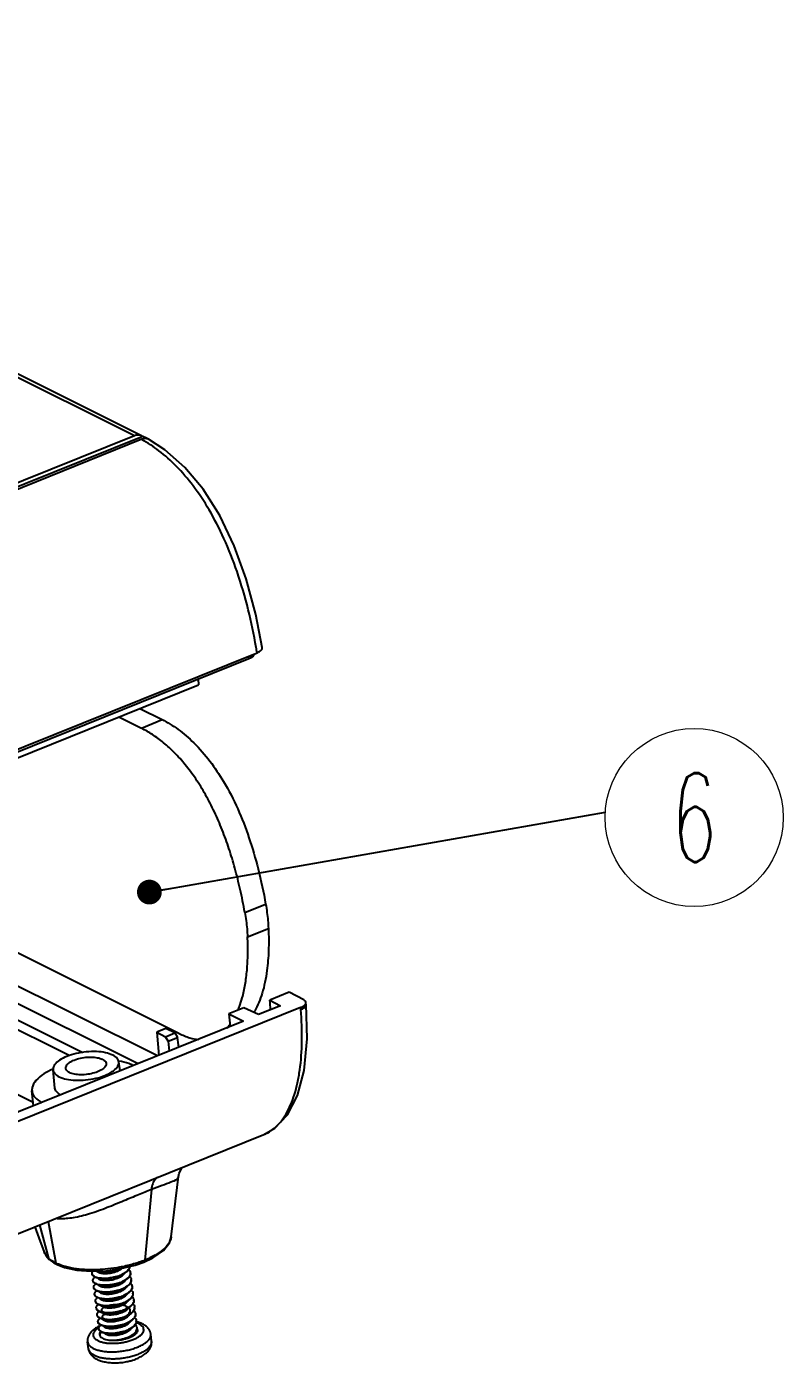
# Model space of a CAD drawing. Header units: millimetres. Extents: x 2099 to 2627, y -288 to 79.
# Drawn here: x 2316.8 to 2376.3, y -233.4 to -128.3 of the extents above; entities that cross this region are included whole.
import ezdxf
from ezdxf.enums import TextEntityAlignment as Align

# ---------------------------------------------------------------- set-up
doc = ezdxf.new("R2010")
doc.units = ezdxf.units.MM
doc.layers.add('02___PRT_ALL_AXES', color=7, linetype='Continuous')
doc.layers.add('06___PRT_ALL_SURFS', color=7, linetype='Continuous')
doc.layers.add('from', color=7, linetype='Continuous', lineweight=13)
doc.styles.add('BOM', font='txt.shx', dxfattribs={"bigfont": 'gbcbig.shx'})
doc.styles.get("Standard").update_dxf_attribs({"font": 'txt', "bigfont": 'gbcbig.shx'})
doc.dimstyles.new('ISO', dxfattribs={"dimscale": 0.6, "dimtxt": 2.5, "dimasz": 2.5, "dimexe": 1.25, "dimexo": 0.625, "dimtad": 0, "dimdsep": 46, "dimtxsty": 'Standard', "dimblk": 'OPEN', "dimcen": 0, "dimclrd": 4, "dimclre": 4, "dimadec": 0, "dimazin": 0, "dimtfac": 1, "dimtofl": 0, "dimtmove": 0, "dimatfit": 3, "dimfxl": 1, "dimarcsym": 0})

# ---------------------------------------------------------------- blocks, each defined once
blk = doc.blocks.new('_Open')
at = {"color": 0, "linetype": 'ByBlock', "lineweight": -2}
for p, q in [((-1, 0.167), (0, 0)), ((-1, -0.167), (0, 0)), ((0, 0), (-1, 0))]:
    blk.add_line(p, q, dxfattribs=at)
blk = doc.blocks.new('yx_bom3')
at = {"layer": 'from'}
blk.add_circle((0, 0), 1, dxfattribs=at)
at = {"layer": 'from', "color": 4, "style": 'BOM', "width": 0.6}
blk.add_attdef('ITEM', text='', height=1, dxfattribs=at).set_placement((0, 0), align=Align.MIDDLE)

msp = doc.modelspace()

# ---------------------------------------------------------------- linework, layer by layer
at = {"color": 7, "linetype": 'Continuous'}
for p, q in [((2325.911, -160.482), (2261.323, -128.306)), ((2327.699, -161.56), (2326.404, -160.733)), ((2270.974, -203.28), (2334.946, -177.52)), ((2270.724, -203.579), (2334.313, -177.973)), ((2334.313, -177.973), (2334.299, -177.781)), ((2330.314, -179.583), (2330.337, -180.051)), ((2270.267, -204.24), (2330.337, -180.051)), ((2324.09, -182.567), (2325.867, -183.452)), ((2325.743, -181.901), (2327.483, -182.768)), ((2325.867, -183.452), (2327.483, -182.768)), ((2328.797, -207.438), (2299.084, -192.636)), ((2294.679, -194.41), (2325.61, -209.819)), ((2327.132, -209.206), (2296.2, -193.797)), ((2333.984, -197.928), (2335.624, -197.283)), ((2334.201, -199.837), (2335.842, -199.198)), ((2337.478, -204.21), (2335.956, -204.822)), ((2335.956, -204.822), (2336.79, -205.266)), ((2338.613, -204.801), (2337.478, -204.21)), ((2338.37, -205.409), (2274.397, -231.17)), ((2313.743, -205.205), (2321.244, -208.942)), ((2313.87, -206.01), (2320.232, -209.18)), ((2333.913, -205.438), (2332.738, -205.911)), ((2332.738, -205.911), (2332.833, -206.911)), ((2332.738, -205.911), (2333.889, -206.485)), ((2335.048, -205.968), (2333.913, -205.438)), ((2336.79, -205.266), (2335.048, -205.968)), ((2338.882, -207.88), (2338.799, -205.147)), ((2338.799, -205.147), (2338.799, -205.147)), ((2333.889, -206.485), (2273.589, -230.767)), ((2327.789, -207.061), (2327.06, -207.355)), ((2328.48, -207.405), (2327.789, -207.061)), ((2327.06, -207.355), (2327.233, -209.166)), ((2327.06, -207.355), (2327.751, -207.699)), ((2327.751, -207.699), (2328.48, -207.405)), ((2327.954, -208.058), (2327.751, -207.699)), ((2327.954, -208.058), (2328.692, -207.761)), ((2327.954, -208.058), (2328.041, -208.84)), ((2328.48, -207.405), (2328.692, -207.761)), ((2309.976, -209.176), (2317.346, -212.848)), ((2324.18, -210.395), (2324.078, -209.674)), ((2319.065, -211.749), (2318.917, -210.304)), ((2317.375, -213.135), (2317.255, -211.963)), ((2335.475, -215.398), (2335.48, -215.396)), ((2328.204, -223.441), (2328.779, -218.686)), ((2326.649, -219.721), (2326.115, -225.27)), ((2317.837, -222.501), (2318.559, -225.122)), ((2318.524, -222.224), (2319.13, -225.496)), ((2328.204, -223.441), (2328.203, -223.452)), ((2318.228, -224.651), (2318.227, -224.648)), ((2318.228, -224.651), (2318.368, -224.924)), ((2318.368, -224.924), (2318.619, -225.213)), ((2318.619, -225.213), (2318.559, -225.122)), ((2318.619, -225.214), (2318.619, -225.213)), ((2318.619, -225.214), (2318.695, -225.279)), ((2318.695, -225.279), (2318.965, -225.471)), ((2318.965, -225.471), (2319.229, -225.615)), ((2319.229, -225.615), (2319.228, -225.614)), ((2326.05, -225.412), (2326.051, -225.412)), ((2324.316, -226.422), (2324.139, -226.498)), ((2324.382, -226.962), (2324.205, -227.039)), ((2324.448, -227.503), (2324.271, -227.579)), ((2324.514, -228.043), (2324.337, -228.119)), ((2324.58, -228.583), (2324.403, -228.66)), ((2324.278, -229.275), (2324.1, -229.337)), ((2324.712, -229.664), (2324.535, -229.741)), ((2324.778, -230.205), (2324.601, -230.281)), ((2324.844, -230.745), (2324.667, -230.822)), ((2321.696, -232.23), (2321.696, -232.23)), ((2326.659, -231.624), (2326.659, -231.624)), ((2324.863, -233.213), (2324.883, -233.208)), ((2324.863, -233.213), (2324.863, -233.213)), ((2324.881, -233.208), (2324.883, -233.208)), ((2324.882, -233.208), (2324.881, -233.208)), ((2325.196, -233.12), (2325.197, -233.12))]:
    msp.add_line(p, q, dxfattribs=at)
for points in [[(2335.361, -177.105), (2334.856, -174.514), (2334.104, -171.718), (2333.153, -169.106), (2332.01, -166.733), (2330.701, -164.666), (2329.268, -162.949), (2327.699, -161.56)], [(2335.48, -215.396), (2336.353, -214.896), (2337.351, -213.832), (2338.117, -212.334), (2338.641, -210.366), (2338.882, -207.88)], [(2328.779, -218.685), (2328.838, -218.416), (2329.029, -218.028), (2329.072, -217.977)], [(2317.47, -222.649), (2317.807, -223.52), (2318.227, -224.648)], [(2326.05, -225.412), (2326.769, -225.072), (2327.586, -224.499), (2328.063, -223.894), (2328.203, -223.453)], [(2319.228, -225.614), (2319.82, -225.844), (2320.796, -226.056), (2321.902, -226.142), (2323.075, -226.099), (2324.249, -225.934), (2325.36, -225.657), (2326.051, -225.412)], [(2323.882, -226.032), (2324.006, -225.983), (2324.066, -225.96)]]:
    msp.add_lwpolyline(points, dxfattribs=at)
for centre, radius, start, end in [((2312.703, -206.781), 23.336, 2.91898, 4.81403), ((2338.617, -205.026), 0.17, 358.18002, 6.53173), ((2327.11, -202.975), 6.873, 337.30606, 337.634), ((2326.782, -202.842), 7.226, 337.64939, 339.92311), ((2330.591, -203.262), 4.815, 328.19661, 329.10436), ((2310.051, -207.963), 28.433, 4.8213, 5.15217), ((2329.923, -204.573), 3.625, 317.79038, 321.45889), ((2329.774, -204.453), 3.816, 321.43056, 321.69512), ((2329.696, -204.391), 3.916, 321.70064, 323.22088), ((1955.431, -260.963), 377.033, 7.99321, 8.1119), ((2331.718, -201.575), 6.551, 243.51854, 243.70681), ((2319.348, -210.249), 0.434, 179.57661, 187.25921), ((2322.969, -215.969), 6.447, 79.98617, 80.2675), ((2319.774, -223.791), 1.802, 227.61163, 230.83191), ((2319.907, -223.628), 2.012, 230.83084, 233.84747), ((2320.507, -222.658), 3.154, 241.78476, 244.1159), ((2320.657, -222.354), 3.494, 244.08993, 246.27083), ((2322.955, -223.049), 3.099, 287.25973, 289.26627), ((2324.583, -225.748), 0.348, 357.54317, 7.04083), ((2324.59, -225.748), 0.341, 357.19863, 357.50941), ((2323.026, -217.631), 8.239, 291.26997, 292.01255), ((2322.193, -226.313), 0.211, 187.1016, 202.69469), ((2322.259, -226.853), 0.211, 187.1016, 202.69469), ((2322.784, -224.239), 1.921, 259.13904, 262.87466), ((2323.053, -223.685), 2.998, 287.2197, 291.09289), ((2323.119, -224.226), 2.998, 287.2197, 291.09289), ((2323.205, -224.075), 2.579, 291.06077, 295.35065), ((2323.271, -224.616), 2.579, 291.06077, 295.35065), ((2323.29, -224.261), 2.375, 295.4103, 295.5285), ((2323.296, -224.286), 2.366, 295.52841, 295.69091), ((2323.356, -224.801), 2.375, 295.4103, 295.5285), ((2323.362, -224.827), 2.366, 295.52841, 295.69091), ((2324.649, -226.288), 0.348, 357.54317, 7.04083), ((2324.715, -226.829), 0.348, 357.54317, 7.04083), ((2322.391, -227.934), 0.211, 187.1016, 202.69469), ((2323.185, -224.764), 2.999, 287.22122, 291.09188), ((2323.251, -225.306), 2.998, 287.2197, 291.09289), ((2323.337, -225.156), 2.579, 291.06091, 295.35095), ((2323.403, -225.696), 2.579, 291.06077, 295.35065), ((2323.422, -225.341), 2.375, 295.41047, 295.5285), ((2323.428, -225.368), 2.366, 295.52841, 295.69085), ((2323.488, -225.882), 2.375, 295.4103, 295.5285), ((2323.494, -225.908), 2.366, 295.52841, 295.69091), ((2324.781, -227.369), 0.348, 357.54317, 7.04083), ((2324.847, -227.91), 0.348, 357.54317, 7.04083), ((2322.457, -228.475), 0.211, 187.1016, 202.69469), ((2322.523, -229.015), 0.211, 187.1016, 202.69469), ((2323.317, -225.847), 2.998, 287.2197, 291.09289), ((2323.383, -226.387), 2.998, 287.2197, 291.09289), ((2323.469, -226.237), 2.579, 291.06077, 295.35065), ((2323.535, -226.777), 2.579, 291.06077, 295.35065), ((2323.554, -226.422), 2.375, 295.4103, 295.5285), ((2323.56, -226.448), 2.366, 295.52841, 295.69091), ((2323.62, -226.963), 2.375, 295.4103, 295.5285), ((2323.626, -226.989), 2.366, 295.52841, 295.69091), ((2324.913, -228.45), 0.348, 357.54317, 7.04083), ((2324.979, -228.99), 0.348, 357.54317, 7.04083), ((2322.59, -229.555), 0.212, 187.20108, 192.04222), ((2322.656, -230.096), 0.211, 187.1016, 202.69469), ((2323.366, -226.668), 3.271, 285.60439, 287.26606), ((2323.438, -226.896), 3.032, 287.24463, 291.08631), ((2323.528, -227.137), 2.774, 291.14185, 291.92831), ((2323.617, -227.353), 2.54, 291.88796, 295.35931), ((2323.667, -227.858), 2.579, 291.06077, 295.35065), ((2323.693, -227.517), 2.36, 295.4018, 295.52849), ((2323.692, -227.529), 2.366, 295.52841, 295.69075), ((2323.752, -228.044), 2.375, 295.4103, 295.5285), ((2323.758, -228.069), 2.366, 295.52841, 295.69091), ((2325.045, -229.531), 0.348, 357.54317, 7.04083), ((2325.111, -230.071), 0.348, 357.54317, 7.04083), ((2322.722, -230.636), 0.211, 187.1016, 202.69469), ((2322.806, -231.181), 0.23, 164.5409, 175.4741), ((2322.81, -231.182), 0.234, 164.27043, 164.5805), ((2323.515, -227.468), 2.998, 287.2197, 291.09289), ((2323.581, -228.009), 2.998, 287.2197, 291.09289), ((2323.733, -228.399), 2.579, 291.06077, 295.35065), ((2323.818, -228.584), 2.375, 295.4103, 295.5285), ((2323.824, -228.61), 2.366, 295.52841, 295.69091), ((2326.22, -231.679), 0.442, 357.57909, 7.09413), ((2324.452, -230.396), 2.811, 299.91871, 300.04835)]:
    msp.add_arc(centre, radius, start, end, dxfattribs=at)
msp.add_ellipse((2333.736, -177.686), major_axis=(0.994, 0.121), ratio=0.4201117, start_param=-1.0026464, end_param=-0.1034838, dxfattribs=at)
for points, start_tangent, end_tangent in [([(2334.946, -177.52), (2335.21, -177.375), (2335.348, -177.209), (2335.358, -177.105)], (0.9276177, 0.3735311), (-0.1323972, 0.9911967)), ([(2327.483, -182.768), (2328.74, -183.538), (2329.981, -184.6), (2332.308, -187.628), (2334.313, -192.068), (2335.03, -194.502), (2335.624, -197.283)], (0.8950801, -0.4459054), (0.1739354, -0.9847571)), ([(2333.984, -197.928), (2333.621, -196.116), (2333.207, -194.456), (2332.738, -192.907), (2332.205, -191.436), (2331.592, -190.02), (2330.891, -188.666), (2330.124, -187.425), (2329.305, -186.323), (2328.458, -185.379), (2327.594, -184.588), (2326.728, -183.948), (2325.867, -183.452)], (-0.1739354, 0.9847571), (-0.8950801, 0.4459054)), ([(2335.624, -197.283), (2335.726, -197.936), (2335.798, -198.576), (2335.842, -199.198)], (0.1739354, -0.9847571), (0.0462172, -0.9989314)), ([(2333.984, -197.928), (2334.085, -198.579), (2334.158, -199.217), (2334.201, -199.837)], (0.1739354, -0.9847571), (0.0462172, -0.9989314)), ([(2335.842, -199.198), (2335.853, -200.934), (2335.723, -202.508), (2335.566, -203.429), (2335.352, -204.266), (2335.084, -205.013), (2334.764, -205.663), (2334.723, -205.734)], (0.0462172, -0.9989314), (-0.5135151, -0.8580806)), ([(2333.57, -205.323), (2333.783, -204.652), (2334.012, -203.608), (2334.158, -202.462), (2334.222, -201.209), (2334.201, -199.837)], (0.3435418, 0.9391374), (-0.0462172, 0.9989314)), ([(2338.786, -205.007), (2338.746, -204.906), (2338.613, -204.801)], (-0.1123894, 0.9936642), (-0.8869228, 0.4619177)), ([(2335.48, -215.396), (2335.785, -215.252), (2336.324, -214.878), (2336.804, -214.382), (2337.226, -213.772), (2337.588, -213.053), (2337.889, -212.233), (2338.129, -211.318), (2338.307, -210.316), (2338.474, -208.078), (2338.384, -205.573)], (0.9269063, 0.3752929), (-0.0840417, 0.9964622)), ([(2338.37, -205.409), (2338.59, -205.296), (2338.733, -205.166), (2338.787, -205.032)], (0.9276177, 0.3735311), (0.0331517, 0.9994503)), ([(2338.384, -205.573), (2338.647, -205.424), (2338.785, -205.246), (2338.796, -205.147)], (0.9276179, 0.3735305), (-0.0757745, 0.997125)), ([(2328.816, -207.448), (2329.67, -207.785), (2330.368, -207.917)], (0.8965405, -0.4429618), (0.9966082, -0.0822926)), ([(2324.076, -209.674), (2323.964, -209.421), (2323.605, -209.149), (2323.039, -208.961), (2322.322, -208.873), (2321.525, -208.896), (2320.725, -209.026), (2320.001, -209.252)], (-0.162467, 0.986714), (-0.9276177, -0.3735311)), ([(2318.893, -210.255), (2318.2, -210.622), (2317.568, -211.151), (2317.272, -211.699), (2317.26, -211.963)], (-0.9139608, -0.4058025), (0.1031726, -0.9946635)), ([(2319.049, -209.893), (2318.914, -210.245)], (-0.5845147, -0.8113831), (-0.0086186, -0.9999629)), ([(2320.001, -209.252), (2319.424, -209.55), (2319.049, -209.893)], (-0.9276177, -0.3735311), (-0.5845147, -0.8113831)), ([(2319.91, -210.186), (2319.959, -209.983), (2320.19, -209.745), (2320.577, -209.539)], (-0.0765756, 0.9970638), (0.9276177, 0.3735311)), ([(2322.42, -210.457), (2321.922, -210.607), (2321.368, -210.685), (2320.839, -210.679), (2320.38, -210.591), (2320.063, -210.433), (2319.915, -210.219), (2319.91, -210.186)], (-0.9276177, -0.3735311), (-0.0765756, 0.9970638)), ([(2320.577, -209.539), (2321.075, -209.388), (2321.628, -209.31), (2322.158, -209.316), (2322.617, -209.405), (2322.933, -209.562), (2323.082, -209.776), (2323.085, -209.798)], (0.9276177, 0.3735311), (0.1167813, -0.9931577)), ([(2323.085, -209.798), (2323.038, -210.013), (2322.807, -210.251), (2322.42, -210.457)], (0.1167813, -0.9931577), (-0.9276177, -0.3735311)), ([(2322.996, -210.744), (2323.573, -210.445), (2323.948, -210.103), (2324.082, -209.75), (2324.076, -209.674)], (0.9276177, 0.3735311), (-0.162467, 0.986714)), ([(2325.217, -209.956), (2324.876, -209.819), (2324.09, -209.62)], (-0.9057877, 0.4237317), (-0.9847646, 0.1738929)), ([(2318.918, -210.303), (2319.032, -210.574), (2319.392, -210.846), (2319.958, -211.035), (2320.674, -211.122), (2321.471, -211.1), (2322.271, -210.969), (2322.996, -210.744)], (0.125142, -0.9921388), (0.9276177, 0.3735311)), ([(2317.26, -211.963), (2317.331, -212.231), (2317.739, -212.693), (2318.053, -212.884)], (0.1031726, -0.9946635), (0.8918362, -0.4523586)), ([(2319.512, -212.279), (2319.182, -212.021), (2319.066, -211.748)], (-0.8900401, 0.4558823), (-0.1251507, 0.9921377)), ([(2328.778, -218.688), (2328.63, -218.907), (2328.18, -219.142), (2327.491, -219.405), (2326.649, -219.721)], (-0.1894581, -0.9818888), (-0.9333712, -0.3589125)), ([(2326.649, -219.721), (2325.637, -220.124), (2324.482, -220.605), (2323.172, -221.14), (2321.784, -221.63), (2320.5, -221.937), (2319.393, -222.013), (2319.146, -221.995)], (-0.9331166, -0.359574), (-0.9951659, 0.0982078)), ([(2327.219, -218.722), (2326.945, -218.919), (2326.744, -219.263), (2326.649, -219.721)], (-0.9258829, -0.3778105), (-0.0768112, -0.9970457)), ([(2328.203, -223.452), (2328.2, -223.469), (2328.007, -223.952), (2327.576, -224.429), (2326.935, -224.875), (2326.115, -225.27)], (-0.122353, -0.9924866), (-0.9270704, -0.3748873)), ([(2318.559, -225.122), (2318.313, -224.827), (2318.228, -224.651)], (-0.7380171, 0.674782), (-0.3458243, 0.9382993)), ([(2319.016, -225.438), (2318.91, -225.378), (2318.811, -225.316), (2318.72, -225.253)], (-0.8809994, 0.4731174), (-0.8071602, 0.5903325)), ([(2319.228, -225.614), (2319.189, -225.588), (2319.13, -225.496)], (-0.8983052, 0.4393721), (-0.3143768, 0.9492983)), ([(2326.015, -225.309), (2325.136, -225.6), (2324.146, -225.828), (2323.229, -225.96), (2322.401, -226.017), (2321.595, -226.015), (2320.752, -225.943), (2319.901, -225.776), (2319.251, -225.552)], (-0.9318716, -0.3627883), (-0.9153637, 0.4026279)), ([(2324.331, -225.916), (2324.213, -226.007), (2324.04, -226.105), (2323.84, -226.19), (2323.621, -226.257), (2323.395, -226.305), (2323.17, -226.332), (2322.957, -226.338), (2322.765, -226.324), (2322.603, -226.29), (2322.477, -226.24), (2322.394, -226.176), (2322.366, -226.131)], (-0.745433, -0.6665805), (-0.38346, 0.9235575)), ([(2324.066, -225.96), (2324.014, -225.98), (2323.756, -226.061), (2323.487, -226.122), (2323.214, -226.162), (2322.947, -226.18), (2322.695, -226.176), (2322.544, -226.162)], (-0.9330982, -0.3596216), (-0.9918802, 0.1271759)), ([(2323.874, -226.008), (2323.754, -226.043), (2323.484, -226.104), (2323.211, -226.144), (2322.944, -226.162), (2322.693, -226.158), (2322.546, -226.145)], (-0.9549222, -0.2968562), (-0.9921301, 0.1252109)), ([(2323.882, -226.032), (2323.823, -226.054), (2323.605, -226.122), (2323.378, -226.169), (2323.154, -226.197), (2322.94, -226.203), (2322.751, -226.189)], (-0.9302845, -0.3668387), (-0.9912634, 0.1318972)), ([(2324.93, -225.765), (2324.899, -225.898), (2324.818, -226.034), (2324.69, -226.166), (2324.52, -226.291), (2324.314, -226.404)], (-0.0488718, -0.9988051), (-0.9023707, -0.4309606)), ([(2324.933, -225.764), (2324.933, -225.781), (2324.901, -225.916), (2324.82, -226.052), (2324.693, -226.184), (2324.523, -226.309), (2324.322, -226.419)], (0.0052197, -0.9999864), (-0.9011448, -0.4335183)), ([(2324.856, -225.994), (2324.908, -226.05), (2324.977, -226.172), (2324.994, -226.246)], (0.7258832, -0.687818), (0.1221219, -0.9925151)), ([(2326.05, -225.412), (2326.096, -225.366), (2326.115, -225.27)], (0.9166226, 0.3997538), (0.0025096, 0.9999969)), ([(2321.984, -226.339), (2321.983, -226.295), (2322.018, -226.192), (2322.06, -226.133)], (-0.1237484, 0.9923136), (0.6466907, 0.7627523)), ([(2322.416, -226.667), (2322.337, -226.646), (2322.18, -226.582), (2322.066, -226.503), (2322.001, -226.413), (2321.986, -226.357)], (-0.971555, 0.2368141), (-0.1237484, 0.9923136)), ([(2322.612, -226.685), (2322.531, -226.673), (2322.335, -226.628), (2322.178, -226.564), (2322.064, -226.485), (2321.998, -226.395)], (-0.9921301, 0.1252109), (-0.3866862, 0.9222114)), ([(2322.05, -226.88), (2322.049, -226.836), (2322.084, -226.732), (2322.169, -226.628), (2322.21, -226.592)], (-0.1237484, 0.9923136), (0.7766662, 0.6299123)), ([(2322.482, -227.208), (2322.393, -227.183), (2322.237, -227.118), (2322.126, -227.037), (2322.064, -226.945), (2322.052, -226.898)], (-0.9715455, 0.2368528), (-0.1205152, 0.9927115)), ([(2322.678, -227.225), (2322.597, -227.214), (2322.401, -227.168), (2322.244, -227.104), (2322.13, -227.026), (2322.064, -226.935)], (-0.9921301, 0.1252109), (-0.3866862, 0.9222114)), ([(2322.544, -226.162), (2322.467, -226.151), (2322.357, -226.128)], (-0.9918802, 0.1271759), (-0.9727171, 0.2319947)), ([(2322.61, -226.702), (2322.533, -226.691), (2322.416, -226.667)], (-0.9918802, 0.1271759), (-0.971555, 0.2368141)), ([(2324.521, -226.313), (2324.508, -226.333), (2324.406, -226.448), (2324.264, -226.557), (2324.088, -226.654), (2323.886, -226.737), (2323.667, -226.802), (2323.44, -226.848), (2323.216, -226.874), (2323.004, -226.878), (2322.815, -226.862), (2322.655, -226.827), (2322.534, -226.775), (2322.455, -226.71), (2322.432, -226.671)], (-0.5207565, -0.8537053), (-0.377408, 0.9260471)), ([(2324.586, -226.854), (2324.566, -226.884), (2324.461, -226.999), (2324.315, -227.107), (2324.136, -227.203), (2323.932, -227.284), (2323.712, -227.348), (2323.485, -227.392), (2323.262, -227.415), (2323.052, -227.418), (2322.865, -227.4), (2322.708, -227.363), (2322.591, -227.31), (2322.516, -227.244), (2322.498, -227.21)], (-0.5238276, -0.8518243), (-0.3691082, 0.9293864)), ([(2324.139, -226.498), (2324.08, -226.52), (2323.822, -226.601), (2323.553, -226.663), (2323.28, -226.703), (2323.013, -226.721), (2322.761, -226.717), (2322.61, -226.702)], (-0.9321902, -0.3619687), (-0.9918802, 0.1271759)), ([(2323.94, -226.548), (2323.82, -226.583), (2323.55, -226.645), (2323.277, -226.685), (2323.01, -226.703), (2322.759, -226.699), (2322.612, -226.685)], (-0.9549222, -0.2968562), (-0.9921301, 0.1252109)), ([(2324.205, -227.039), (2324.144, -227.061), (2323.885, -227.143), (2323.613, -227.204), (2323.338, -227.244), (2323.069, -227.261), (2322.816, -227.256), (2322.676, -227.243)], (-0.9321907, -0.3619675), (-0.9918829, 0.1271544)), ([(2324.006, -227.089), (2323.886, -227.124), (2323.616, -227.185), (2323.343, -227.225), (2323.076, -227.243), (2322.825, -227.239), (2322.678, -227.225)], (-0.9549222, -0.2968562), (-0.9921301, 0.1252109)), ([(2323.948, -226.573), (2323.87, -226.602), (2323.65, -226.667), (2323.423, -226.713), (2323.199, -226.739), (2322.988, -226.743), (2322.817, -226.729)], (-0.9302661, -0.3668856), (-0.9912199, 0.1322236)), ([(2324.997, -226.303), (2324.965, -226.439), (2324.884, -226.574), (2324.756, -226.707), (2324.586, -226.831), (2324.38, -226.944)], (-0.0434534, -0.9990555), (-0.9023707, -0.4309606)), ([(2324.996, -226.264), (2324.999, -226.321), (2324.967, -226.457), (2324.886, -226.592), (2324.759, -226.725), (2324.589, -226.849), (2324.388, -226.959)], (0.1221219, -0.9925151), (-0.9011448, -0.4335183)), ([(2325.063, -226.844), (2325.031, -226.979), (2324.95, -227.115), (2324.822, -227.247), (2324.652, -227.371), (2324.446, -227.485)], (-0.0434534, -0.9990555), (-0.9023707, -0.4309606)), ([(2324.454, -227.5), (2324.654, -227.39), (2324.825, -227.264), (2324.953, -227.132), (2325.033, -226.998), (2325.065, -226.864), (2325.062, -226.804)], (0.9011452, 0.4335173), (-0.1213406, 0.9926109)), ([(2324.922, -226.535), (2324.974, -226.59), (2325.043, -226.713), (2325.06, -226.786)], (0.7258832, -0.687818), (0.1221219, -0.9925151)), ([(2324.988, -227.075), (2325.04, -227.131), (2325.109, -227.253), (2325.126, -227.326)], (0.7257129, -0.6879976), (0.1221219, -0.9925151)), ([(2322.116, -227.42), (2322.116, -227.367), (2322.156, -227.263), (2322.247, -227.158), (2322.276, -227.133)], (-0.1205152, 0.9927115), (0.7769452, 0.6295682)), ([(2322.127, -227.468), (2322.116, -227.42)], (-0.3505039, 0.9365613), (-0.1205152, 0.9927115)), ([(2322.548, -227.748), (2322.469, -227.726), (2322.312, -227.663), (2322.198, -227.584), (2322.133, -227.493), (2322.118, -227.438)], (-0.971555, 0.2368141), (-0.1237484, 0.9923136)), ([(2322.744, -227.766), (2322.652, -227.752), (2322.457, -227.705), (2322.301, -227.64), (2322.19, -227.56), (2322.127, -227.468)], (-0.9921394, 0.1251379), (-0.3505039, 0.9365613)), ([(2322.182, -227.96), (2322.181, -227.917), (2322.216, -227.813), (2322.301, -227.709), (2322.342, -227.673)], (-0.1237484, 0.9923136), (0.7766662, 0.6299123)), ([(2322.614, -228.288), (2322.535, -228.267), (2322.378, -228.203), (2322.264, -228.125), (2322.199, -228.034), (2322.184, -227.978)], (-0.971555, 0.2368141), (-0.1237484, 0.9923136)), ([(2322.81, -228.306), (2322.729, -228.294), (2322.533, -228.249), (2322.376, -228.185), (2322.262, -228.107), (2322.197, -228.016)], (-0.9921301, 0.1252109), (-0.3866862, 0.9222114)), ([(2322.676, -227.243), (2322.588, -227.23), (2322.482, -227.208)], (-0.9918829, 0.1271544), (-0.9715455, 0.2368528)), ([(2322.742, -227.783), (2322.665, -227.772), (2322.548, -227.748)], (-0.9918802, 0.1271759), (-0.971555, 0.2368141)), ([(2324.651, -227.396), (2324.624, -227.435), (2324.515, -227.55), (2324.366, -227.657), (2324.185, -227.751), (2323.979, -227.831), (2323.757, -227.893), (2323.53, -227.935), (2323.308, -227.957), (2323.099, -227.957), (2322.915, -227.938), (2322.762, -227.899), (2322.648, -227.845), (2322.577, -227.778), (2322.563, -227.75)], (-0.5260291, -0.8504666), (-0.3595453, 0.9331276)), ([(2324.717, -227.937), (2324.682, -227.987), (2324.569, -228.101), (2324.417, -228.206), (2324.232, -228.3), (2324.025, -228.378), (2323.802, -228.438), (2323.575, -228.479), (2323.354, -228.498), (2323.147, -228.497), (2322.965, -228.475), (2322.816, -228.435), (2322.705, -228.38), (2322.639, -228.312), (2322.629, -228.29)], (-0.526661, -0.8500754), (-0.3498633, 0.9368008)), ([(2324.271, -227.579), (2324.212, -227.601), (2323.954, -227.682), (2323.685, -227.743), (2323.412, -227.784), (2323.145, -227.802), (2322.893, -227.797), (2322.742, -227.783)], (-0.9321902, -0.3619687), (-0.9918802, 0.1271759)), ([(2324.072, -227.629), (2323.948, -227.665), (2323.676, -227.727), (2323.401, -227.766), (2323.133, -227.784), (2322.88, -227.779), (2322.744, -227.766)], (-0.9549185, -0.2968681), (-0.9921394, 0.1251379)), ([(2324.337, -228.119), (2324.278, -228.141), (2324.02, -228.223), (2323.751, -228.284), (2323.478, -228.324), (2323.211, -228.342), (2322.959, -228.338), (2322.808, -228.324)], (-0.9321902, -0.3619687), (-0.9918802, 0.1271759)), ([(2324.014, -227.113), (2323.916, -227.149), (2323.695, -227.213), (2323.469, -227.257), (2323.245, -227.28), (2323.035, -227.283), (2322.883, -227.27)], (-0.9302444, -0.3669406), (-0.9911918, 0.1324342)), ([(2324.08, -227.653), (2323.962, -227.696), (2323.741, -227.758), (2323.514, -227.8), (2323.291, -227.822), (2323.083, -227.822), (2322.949, -227.81)], (-0.9302242, -0.3669917), (-0.9911798, 0.132524)), ([(2325.129, -227.384), (2325.097, -227.519), (2325.016, -227.655), (2324.888, -227.787), (2324.718, -227.912), (2324.512, -228.025)], (-0.0434534, -0.9990555), (-0.9023707, -0.4309606)), ([(2325.128, -227.344), (2325.131, -227.402), (2325.099, -227.537), (2325.018, -227.673), (2324.891, -227.805), (2324.721, -227.93), (2324.52, -228.04)], (0.1221219, -0.9925151), (-0.9011448, -0.4335183)), ([(2325.195, -227.924), (2325.163, -228.06), (2325.082, -228.196), (2324.955, -228.328), (2324.784, -228.452), (2324.578, -228.565)], (-0.0434534, -0.9990555), (-0.9023707, -0.4309606)), ([(2325.194, -227.885), (2325.197, -227.942), (2325.165, -228.078), (2325.084, -228.214), (2324.957, -228.346), (2324.787, -228.47), (2324.586, -228.581)], (0.1221219, -0.9925151), (-0.9011448, -0.4335183)), ([(2325.054, -227.615), (2325.106, -227.671), (2325.175, -227.794), (2325.192, -227.867)], (0.7258832, -0.687818), (0.1221219, -0.9925151)), ([(2325.12, -228.156), (2325.172, -228.211), (2325.241, -228.334), (2325.258, -228.407)], (0.7258832, -0.687818), (0.1221219, -0.9925151)), ([(2322.248, -228.501), (2322.247, -228.457), (2322.282, -228.353), (2322.367, -228.249), (2322.408, -228.214)], (-0.1237484, 0.9923136), (0.7766662, 0.6299123)), ([(2322.68, -228.829), (2322.601, -228.807), (2322.444, -228.744), (2322.33, -228.665), (2322.265, -228.574), (2322.25, -228.519)], (-0.971555, 0.2368141), (-0.1237484, 0.9923136)), ([(2322.876, -228.847), (2322.795, -228.835), (2322.599, -228.789), (2322.442, -228.726), (2322.328, -228.647), (2322.263, -228.556)], (-0.9921301, 0.1252109), (-0.3866862, 0.9222114)), ([(2322.314, -229.041), (2322.313, -228.997), (2322.348, -228.894), (2322.433, -228.79), (2322.474, -228.754)], (-0.1237484, 0.9923136), (0.7766662, 0.6299123)), ([(2322.316, -229.059), (2322.334, -229.122), (2322.406, -229.214), (2322.525, -229.292), (2322.687, -229.353), (2322.746, -229.369)], (0.1256078, -0.99208), (0.9715895, -0.2366724)), ([(2322.942, -229.387), (2322.861, -229.375), (2322.665, -229.33), (2322.508, -229.266), (2322.394, -229.187), (2322.329, -229.097)], (-0.9921301, 0.1252109), (-0.3866862, 0.9222114)), ([(2322.808, -228.324), (2322.731, -228.312), (2322.614, -228.288)], (-0.9918802, 0.1271759), (-0.971555, 0.2368141)), ([(2322.874, -228.864), (2322.797, -228.853), (2322.68, -228.829)], (-0.9918802, 0.1271759), (-0.971555, 0.2368141)), ([(2324.783, -228.477), (2324.739, -228.538), (2324.622, -228.651), (2324.467, -228.756), (2324.28, -228.848), (2324.071, -228.925), (2323.847, -228.983), (2323.62, -229.022), (2323.4, -229.039), (2323.195, -229.036), (2323.016, -229.013), (2322.87, -228.971), (2322.763, -228.914), (2322.702, -228.845), (2322.695, -228.83)], (-0.5263436, -0.8502719), (-0.3415584, 0.9398605)), ([(2324.1, -229.337), (2323.876, -229.393), (2323.649, -229.43), (2323.43, -229.445), (2323.227, -229.44), (2323.05, -229.415), (2322.908, -229.372), (2322.805, -229.314), (2322.748, -229.244), (2322.738, -229.166), (2322.775, -229.084), (2322.86, -229.003), (2322.987, -228.926), (2323.151, -228.859), (2323.346, -228.805), (2323.562, -228.767), (2323.791, -228.747), (2324.022, -228.748), (2324.246, -228.769), (2324.452, -228.812), (2324.631, -228.874), (2324.777, -228.954), (2324.882, -229.049), (2324.941, -229.155), (2324.954, -229.27), (2324.918, -229.388), (2324.836, -229.505), (2324.712, -229.617), (2324.55, -229.72), (2324.358, -229.809), (2324.146, -229.883), (2323.921, -229.938), (2323.694, -229.972), (2323.476, -229.986), (2323.276, -229.979), (2323.102, -229.952), (2322.963, -229.908), (2322.864, -229.848), (2322.811, -229.777), (2322.805, -229.699), (2322.847, -229.617), (2322.936, -229.536), (2323.067, -229.46), (2323.145, -229.426)], (-0.9572607, -0.2892266), (0.9298197, 0.3680155)), ([(2324.138, -228.17), (2324.018, -228.205), (2323.748, -228.266), (2323.475, -228.306), (2323.208, -228.324), (2322.957, -228.32), (2322.81, -228.306)], (-0.9549222, -0.2968562), (-0.9921301, 0.1252109)), ([(2324.403, -228.66), (2324.344, -228.682), (2324.087, -228.763), (2323.817, -228.824), (2323.544, -228.864), (2323.277, -228.882), (2323.025, -228.878), (2322.874, -228.864)], (-0.9321902, -0.3619687), (-0.9918802, 0.1271759)), ([(2324.204, -228.71), (2324.084, -228.745), (2323.814, -228.806), (2323.541, -228.846), (2323.274, -228.864), (2323.023, -228.86), (2322.876, -228.847)], (-0.9549222, -0.2968562), (-0.9921301, 0.1252109)), ([(2324.146, -228.194), (2324.008, -228.243), (2323.786, -228.303), (2323.559, -228.344), (2323.337, -228.363), (2323.131, -228.362), (2323.015, -228.351)], (-0.9302096, -0.3670288), (-0.9911836, 0.1324957)), ([(2324.212, -228.734), (2324.054, -228.79), (2323.831, -228.848), (2323.604, -228.887), (2323.383, -228.904), (2323.179, -228.901), (2323.081, -228.891)], (-0.930204, -0.3670428), (-0.9912013, 0.1323629)), ([(2324.849, -229.017), (2324.796, -229.089), (2324.675, -229.202), (2324.517, -229.305), (2324.328, -229.397), (2324.116, -229.472)], (-0.5248557, -0.8511912), (-0.9572607, -0.2892266)), ([(2324.469, -229.2), (2324.345, -229.245), (2324.182, -229.295)], (-0.9321437, -0.3620885), (-0.9631114, -0.269103)), ([(2324.646, -229.124), (2324.5, -229.188), (2324.469, -229.2)], (-0.9023707, -0.4309606), (-0.9321437, -0.3620885)), ([(2325.261, -228.465), (2325.229, -228.6), (2325.148, -228.736), (2325.021, -228.868), (2324.85, -228.993), (2324.644, -229.106)], (-0.0434534, -0.9990555), (-0.9023707, -0.4309606)), ([(2325.26, -228.425), (2325.263, -228.483), (2325.231, -228.618), (2325.15, -228.754), (2325.023, -228.886), (2324.853, -229.011), (2324.652, -229.121)], (0.1221219, -0.9925151), (-0.9011448, -0.4335183)), ([(2325.327, -229.005), (2325.295, -229.141), (2325.214, -229.277), (2325.087, -229.409), (2324.916, -229.533), (2324.71, -229.646)], (-0.0434534, -0.9990555), (-0.9023707, -0.4309606)), ([(2324.718, -229.661), (2324.917, -229.552), (2325.086, -229.429), (2325.215, -229.296), (2325.297, -229.161), (2325.329, -229.026), (2325.326, -228.966)], (0.901146, 0.4335157), (-0.1218432, 0.9925494)), ([(2325.186, -228.696), (2325.238, -228.752), (2325.307, -228.874), (2325.324, -228.948)], (0.7258832, -0.687818), (0.1221219, -0.9925151)), ([(2322.38, -229.582), (2322.379, -229.542), (2322.413, -229.437), (2322.497, -229.333), (2322.539, -229.295)], (-0.1252184, 0.9921292), (0.7756416, 0.6311736)), ([(2322.812, -229.91), (2322.733, -229.888), (2322.576, -229.825), (2322.462, -229.746), (2322.397, -229.655), (2322.382, -229.6)], (-0.971555, 0.2368141), (-0.1237484, 0.9923136)), ([(2323.008, -229.928), (2322.943, -229.918), (2322.743, -229.874), (2322.582, -229.811), (2322.465, -229.732), (2322.396, -229.641), (2322.383, -229.599)], (-0.9921176, 0.1253102), (-0.2085242, 0.9780172)), ([(2322.446, -230.122), (2322.445, -230.078), (2322.48, -229.975), (2322.565, -229.871), (2322.606, -229.835)], (-0.1237484, 0.9923136), (0.7766662, 0.6299123)), ([(2322.878, -230.45), (2322.799, -230.429), (2322.642, -230.365), (2322.528, -230.286), (2322.463, -230.196), (2322.448, -230.14)], (-0.971555, 0.2368141), (-0.1237484, 0.9923136)), ([(2323.074, -230.468), (2322.993, -230.456), (2322.797, -230.411), (2322.64, -230.347), (2322.526, -230.268), (2322.461, -230.178)], (-0.9921301, 0.1252109), (-0.3866862, 0.9222114)), ([(2322.746, -229.369), (2322.885, -229.397), (2322.94, -229.405)], (0.9715895, -0.2366724), (0.9918787, -0.1271878)), ([(2324.116, -229.472), (2323.892, -229.528), (2323.666, -229.565), (2323.446, -229.58), (2323.244, -229.575), (2323.067, -229.55), (2322.924, -229.507), (2322.822, -229.449), (2322.764, -229.379), (2322.761, -229.37)], (-0.9572607, -0.2892266), (-0.3378317, 0.9412065)), ([(2323.006, -229.945), (2322.929, -229.934), (2322.812, -229.91)], (-0.9918802, 0.1271759), (-0.971555, 0.2368141)), ([(2324.916, -229.557), (2324.853, -229.64), (2324.728, -229.752), (2324.566, -229.855), (2324.375, -229.945), (2324.162, -230.018), (2323.938, -230.073), (2323.711, -230.108), (2323.493, -230.121), (2323.292, -230.114), (2323.118, -230.087), (2322.979, -230.043), (2322.881, -229.983), (2322.827, -229.912), (2322.826, -229.91)], (-0.5226561, -0.8525436), (-0.3348269, 0.9422797)), ([(2324.983, -230.095), (2324.909, -230.191), (2324.781, -230.303), (2324.616, -230.404), (2324.422, -230.493), (2324.208, -230.564), (2323.983, -230.617), (2323.756, -230.65), (2323.539, -230.662), (2323.341, -230.653), (2323.17, -230.624), (2323.034, -230.578), (2322.94, -230.518), (2322.893, -230.451)], (-0.5183888, -0.855145), (-0.3471598, 0.937806)), ([(2322.94, -229.405), (2323.116, -229.42), (2323.372, -229.422), (2323.639, -229.402), (2323.913, -229.359), (2324.182, -229.295)], (0.9918787, -0.1271878), (0.9631114, 0.269103)), ([(2324.271, -229.251), (2324.15, -229.285), (2323.88, -229.347), (2323.607, -229.387), (2323.34, -229.405), (2323.089, -229.401), (2322.942, -229.387)], (-0.9549222, -0.2968562), (-0.9921301, 0.1252109)), ([(2324.535, -229.741), (2324.476, -229.763), (2324.219, -229.844), (2323.949, -229.905), (2323.676, -229.945), (2323.409, -229.963), (2323.157, -229.959), (2323.006, -229.945)], (-0.9321902, -0.3619687), (-0.9918802, 0.1271759)), ([(2324.246, -229.818), (2323.975, -229.882), (2323.7, -229.924), (2323.43, -229.945), (2323.175, -229.942), (2323.008, -229.928)], (-0.9631114, -0.269103), (-0.9921176, 0.1253102)), ([(2325.393, -229.546), (2325.361, -229.681), (2325.28, -229.817), (2325.153, -229.949), (2324.982, -230.074), (2324.776, -230.187)], (-0.0434534, -0.9990555), (-0.9023707, -0.4309606)), ([(2325.393, -229.506), (2325.395, -229.564), (2325.363, -229.699), (2325.283, -229.835), (2325.155, -229.967), (2324.985, -230.092), (2324.784, -230.202)], (0.1221219, -0.9925151), (-0.9011448, -0.4335183)), ([(2325.459, -230.086), (2325.427, -230.222), (2325.346, -230.357), (2325.219, -230.49), (2325.048, -230.614), (2324.842, -230.727)], (-0.0434534, -0.9990555), (-0.9023707, -0.4309606)), ([(2325.459, -230.047), (2325.461, -230.104), (2325.429, -230.24), (2325.349, -230.375), (2325.221, -230.508), (2325.051, -230.632), (2324.85, -230.742)], (0.1221219, -0.9925151), (-0.9011448, -0.4335183)), ([(2325.208, -231.51), (2325.471, -231.388), (2325.692, -231.253), (2325.864, -231.107), (2325.98, -230.957), (2326.038, -230.805), (2326.035, -230.658), (2325.973, -230.52), (2325.852, -230.393), (2325.676, -230.284), (2325.452, -230.194), (2325.441, -230.191)], (0.9276177, 0.3735311), (-0.9544364, 0.2984143)), ([(2325.252, -229.237), (2325.304, -229.292), (2325.373, -229.415), (2325.39, -229.488)], (0.7259477, -0.6877499), (0.1221219, -0.9925151)), ([(2325.318, -229.777), (2325.37, -229.833), (2325.439, -229.955), (2325.456, -230.029)], (0.7258832, -0.687818), (0.1221219, -0.9925151)), ([(2326.593, -231.084), (2326.542, -230.879), (2326.436, -230.681), (2326.269, -230.495), (2326.032, -230.328), (2325.729, -230.192), (2325.459, -230.113)], (-0.1212567, 0.9926212), (-0.9733137, 0.2294785)), ([(2322.624, -230.413), (2322.458, -230.495), (2322.175, -230.67), (2321.941, -230.872), (2321.777, -231.079), (2321.676, -231.286), (2321.629, -231.49), (2321.63, -231.69)], (-0.9092838, -0.4161767), (0.1212567, -0.9926212)), ([(2322.532, -230.546), (2322.42, -230.62), (2322.249, -230.766), (2322.133, -230.916), (2322.075, -231.067), (2322.077, -231.214), (2322.14, -231.353), (2322.261, -231.479), (2322.436, -231.589), (2322.661, -231.679), (2322.928, -231.746), (2323.229, -231.788), (2323.555, -231.805), (2323.897, -231.795), (2324.244, -231.759), (2324.585, -231.699), (2324.909, -231.615), (2325.208, -231.51)], (-0.8543902, -0.5196319), (0.9276177, 0.3735311)), ([(2322.512, -230.663), (2322.511, -230.619), (2322.546, -230.515), (2322.631, -230.411), (2322.672, -230.375)], (-0.1237484, 0.9923136), (0.7766662, 0.6299123)), ([(2322.944, -230.991), (2322.865, -230.969), (2322.708, -230.905), (2322.595, -230.827), (2322.529, -230.736), (2322.514, -230.681)], (-0.971555, 0.2368141), (-0.1237484, 0.9923136)), ([(2323.14, -231.008), (2323.059, -230.997), (2322.863, -230.951), (2322.706, -230.887), (2322.592, -230.809), (2322.527, -230.718)], (-0.9921301, 0.1252109), (-0.3866862, 0.9222114)), ([(2322.651, -230.866), (2322.628, -230.897), (2322.573, -231.021), (2322.567, -231.118)], (-0.6085706, -0.7934997), (0.1170051, -0.9931313)), ([(2322.567, -231.118), (2322.571, -231.141), (2322.622, -231.254), (2322.725, -231.356), (2322.876, -231.442), (2323.069, -231.511), (2323.297, -231.558)], (0.1170051, -0.9931313), (0.9887594, -0.1495151)), ([(2322.585, -231.119), (2322.642, -231.011), (2322.737, -230.916)], (0.2710972, 0.962552), (0.7768396, 0.6296985)), ([(2323.072, -230.485), (2322.995, -230.474), (2322.878, -230.45)], (-0.9918802, 0.1271759), (-0.971555, 0.2368141)), ([(2323.138, -231.026), (2323.061, -231.015), (2322.944, -230.991)], (-0.9918802, 0.1271759), (-0.971555, 0.2368141)), ([(2325.051, -230.633), (2324.965, -230.742), (2324.833, -230.853), (2324.665, -230.953), (2324.469, -231.04), (2324.253, -231.111), (2324.028, -231.162), (2323.802, -231.193), (2323.586, -231.202), (2323.39, -231.191), (2323.222, -231.161), (2323.09, -231.114), (2322.999, -231.052), (2322.959, -230.993)], (-0.5134186, -0.8581383), (-0.3630031, 0.9317879)), ([(2324.601, -230.281), (2324.542, -230.303), (2324.285, -230.384), (2324.015, -230.446), (2323.742, -230.486), (2323.475, -230.504), (2323.223, -230.5), (2323.072, -230.485)], (-0.9321902, -0.3619687), (-0.9918802, 0.1271759)), ([(2324.403, -230.331), (2324.282, -230.366), (2324.013, -230.428), (2323.739, -230.468), (2323.473, -230.486), (2323.221, -230.482), (2323.074, -230.468)], (-0.9549222, -0.2968562), (-0.9921301, 0.1252109)), ([(2324.667, -230.822), (2324.608, -230.844), (2324.351, -230.925), (2324.081, -230.986), (2323.808, -231.026), (2323.541, -231.044), (2323.289, -231.04), (2323.138, -231.026)], (-0.9321902, -0.3619687), (-0.9918802, 0.1271759)), ([(2324.469, -230.872), (2324.348, -230.907), (2324.079, -230.968), (2323.805, -231.008), (2323.539, -231.026), (2323.287, -231.022), (2323.14, -231.008)], (-0.9549222, -0.2968562), (-0.9921301, 0.1252109)), ([(2324.41, -230.356), (2324.406, -230.357), (2324.191, -230.429), (2323.966, -230.482), (2323.74, -230.515), (2323.523, -230.527), (2323.324, -230.518), (2323.279, -230.512)], (-0.9302688, -0.3668786), (-0.9912905, 0.1316934)), ([(2323.297, -231.558), (2323.547, -231.568), (2323.814, -231.554), (2324.089, -231.518), (2324.363, -231.461), (2324.626, -231.382), (2324.869, -231.286), (2325.083, -231.174), (2325.261, -231.05), (2325.397, -230.917), (2325.485, -230.78), (2325.524, -230.643), (2325.522, -230.569)], (0.9964164, -0.0845831), (-0.1205613, 0.9927059)), ([(2325.545, -230.755), (2325.547, -230.789), (2325.519, -230.913), (2325.437, -231.037), (2325.306, -231.157), (2325.129, -231.269), (2324.912, -231.37), (2324.665, -231.454), (2324.396, -231.52), (2324.114, -231.564), (2323.83, -231.586), (2323.555, -231.584), (2323.297, -231.558)], (0.1251312, -0.9921402), (-0.9887594, 0.1495151)), ([(2324.476, -230.896), (2324.453, -230.905), (2324.237, -230.975), (2324.011, -231.027), (2323.785, -231.057), (2323.569, -231.067), (2323.373, -231.056), (2323.345, -231.053)], (-0.9302916, -0.3668208), (-0.991306, 0.1315765)), ([(2325.522, -230.569), (2325.51, -230.51), (2325.445, -230.385), (2325.384, -230.318)], (-0.1205613, 0.9927059), (-0.7261146, 0.6875737)), ([(2325.551, -232.104), (2325.864, -231.96), (2326.13, -231.8), (2326.341, -231.629), (2326.491, -231.452), (2326.576, -231.272), (2326.594, -231.096), (2326.593, -231.084)], (0.9276177, 0.3735311), (-0.1227091, 0.9924427)), ([(2321.63, -231.69), (2321.678, -231.846), (2321.794, -232.001), (2321.974, -232.14), (2322.212, -232.259), (2322.501, -232.353), (2322.835, -232.422), (2323.203, -232.462), (2323.596, -232.472), (2324.003, -232.454), (2324.413, -232.406), (2324.815, -232.33), (2325.198, -232.228), (2325.551, -232.104)], (0.1227091, -0.9924427), (0.9276177, 0.3735311)), ([(2322.152, -232.743), (2321.952, -232.62), (2321.806, -232.481), (2321.719, -232.328), (2321.696, -232.23)], (-0.8950801, 0.4459054), (-0.1224686, 0.9924724)), ([(2321.696, -232.23), (2321.731, -232.392), (2321.818, -232.584), (2321.957, -232.764), (2322.148, -232.927), (2322.369, -233.058)], (0.1215022, -0.9925912), (0.8950951, -0.4458752)), ([(2325.617, -232.644), (2325.916, -232.508), (2326.172, -232.357), (2326.379, -232.196), (2326.532, -232.028), (2326.627, -231.858), (2326.662, -231.697)], (0.9276177, 0.3735311), (0.04228, 0.9991058)), ([(2325.86, -232.83), (2326.145, -232.638), (2326.365, -232.434), (2326.521, -232.227), (2326.618, -232.018), (2326.662, -231.805), (2326.659, -231.624)], (0.8656029, 0.5007312), (-0.1208128, 0.9926753)), ([(2322.152, -232.743), (2322.402, -232.845), (2322.696, -232.924), (2323.026, -232.979), (2323.385, -233.008), (2323.763, -233.011), (2324.151, -232.987), (2324.54, -232.936), (2324.92, -232.861), (2325.282, -232.763), (2325.617, -232.644)], (0.8950801, -0.4459054), (0.9276177, 0.3735311)), ([(2322.369, -233.058), (2322.654, -233.175), (2323.013, -233.269), (2323.412, -233.325), (2323.839, -233.34), (2324.277, -233.313), (2324.712, -233.246), (2324.863, -233.213)], (0.8950582, -0.4459494), (0.9729364, 0.231073)), ([(2324.882, -233.208), (2325.165, -233.13), (2325.196, -233.12)], (0.9723259, 0.2336288), (0.9514096, 0.3079283)), ([(2324.883, -233.208), (2325.167, -233.129), (2325.196, -233.12)], (0.9723041, 0.2337194), (0.9514106, 0.3079251)), ([(2325.197, -233.12), (2325.518, -233), (2325.854, -232.833)], (0.9513866, 0.3079994), (0.8667335, 0.4987715))]:
    msp.add_spline(points, degree=3, dxfattribs=dict(at, start_tangent=start_tangent, end_tangent=end_tangent))
at = {"layer": '02___PRT_ALL_AXES', "color": 7, "linetype": 'Continuous'}
for p, q in [((2325.545, -230.754), (2325.522, -230.569)), ((2326.659, -231.624), (2326.593, -231.084)), ((2321.696, -232.23), (2321.63, -231.69))]:
    msp.add_line(p, q, dxfattribs=at)
at = {"layer": '06___PRT_ALL_SURFS', "color": 7, "linetype": 'Continuous'}
for p, q in [((2325.307, -160.452), (2260.815, -128.324)), ((2325.307, -160.452), (2261.334, -186.213)), ((2325.976, -160.518), (2261.425, -186.512)), ((2325.901, -160.738), (2302.416, -170.195)), ((2325.908, -160.481), (2325.976, -160.518)), ((2326.206, -160.633), (2325.976, -160.518)), ((2271.503, -241.159), (2335.475, -215.398))]:
    msp.add_line(p, q, dxfattribs=at)
for centre, radius, start, end in [((2321.219, -169.295), 9.738, 56.56597, 61.39053), ((2326.19, -161.458), 0.776, 106.66148, 111.92153), ((2326.195, -161.473), 0.792, 102.53492, 106.66716), ((2326.197, -161.483), 0.802, 97.04464, 102.53445), ((2321.928, -169.226), 9.599, 62.21019, 63.53135), ((2322.219, -168.67), 8.971, 61.98816, 62.19932), ((2289.169, -184.989), 46.382, 9.26639, 9.79679)]:
    msp.add_arc(centre, radius, start, end, dxfattribs=at)
msp.add_ellipse((2325.609, -161.449), major_axis=(-0.108, 1.045), ratio=0.8211995, start_param=-0.4780797, end_param=0.2320957, dxfattribs=at)
for points, start_tangent, end_tangent in [([(2326.404, -160.733), (2326.282, -160.69), (2326.099, -160.687)], (-0.8824273, 0.4704487), (-0.9924423, -0.122712)), ([(2334.875, -177.097), (2334.256, -174.134), (2333.377, -171.139), (2332.34, -168.526), (2331.177, -166.28), (2329.918, -164.391), (2328.596, -162.847), (2327.24, -161.636), (2326.585, -161.168)], (-0.1701728, 0.9854142), (-0.8349722, 0.5502922))]:
    msp.add_spline(points, degree=3, dxfattribs=dict(at, start_tangent=start_tangent, end_tangent=end_tangent))

# ---------------------------------------------------------------- block references
at = {"layer": 'from', "xscale": 7, "yscale": 7, "zscale": 9.75}
msp.add_blockref('yx_bom3', (2369.303, -190.471), dxfattribs=at).add_auto_attribs({'ITEM': '6'})

# ---------------------------------------------------------------- leaders
at = {"layer": 'from'}
msp.add_leader([(2326.486, -196.332), (2362.334, -190.045)], dimstyle='ISO', override={"dimscale": 1, "dimasz": 1.95, "dimexo": 0.125, "dimadec": 2, "dimazin": 2, "dimldrblk": 'Dot'}, dxfattribs=at)

doc.saveas('drawing.dxf')
